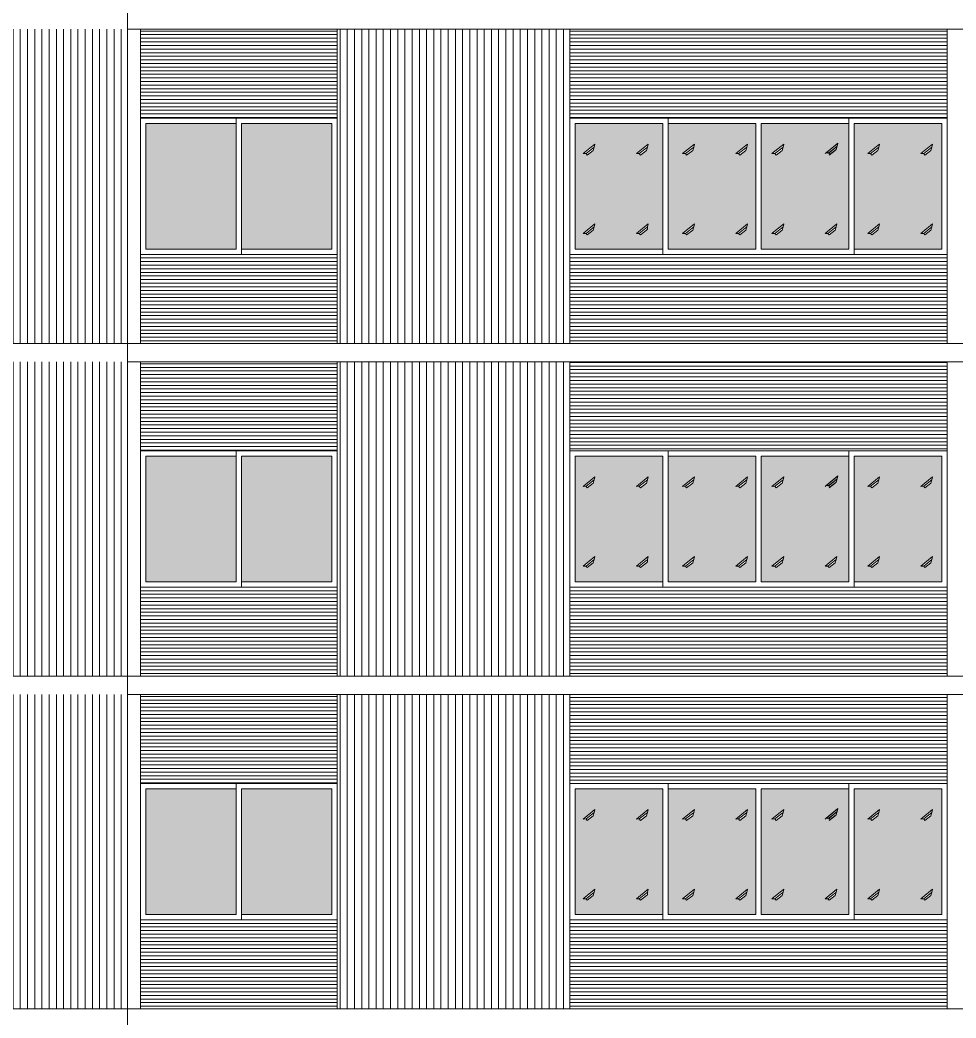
# Model space of a CAD drawing. Header units: inches. Extents: x -250485 to 735580, y -140410 to 288049.
# Drawn here: x 56801.1 to 57158.3, y 21442.1 to 21823.1 of the extents above; entities that cross this region are included whole.
import ezdxf

# ---------------------------------------------------------------- set-up
doc = ezdxf.new("R2010")
doc.units = ezdxf.units.IN
doc.header["$MEASUREMENT"] = 0
for name, color, linetype, lineweight in [('DIM_WORKING', 7, 'Continuous', 0), ('FIX', 251, 'Continuous', 0), ('Layer1', 134, 'Continuous', 0), ('MAN', 215, 'Continuous', 0), ('Win', 5, 'Continuous', 0), ('window', 140, 'Continuous', 0)]:
    doc.layers.add(name, color=color, linetype=linetype, lineweight=lineweight)
pattern_1 = [(0, (46652.0241, 24522.1427), (4e-16, 1.375), [])]
pattern_2 = [(0, (48924.7229, 18131.5232), (4e-16, 1.375), [])]
pattern_3 = [(270, (46652.024, 24522.1427), (2.75, -7e-16), [])]
pattern_4 = [(0, (48924.7229, 18258.5232), (4e-16, 1.375), [])]
pattern_5 = [(0, (48924.7229, 18385.5232), (4e-16, 1.375), [])]

msp = doc.modelspace()

# ---------------------------------------------------------------- hatches: boundary and pattern name
at = {"layer": 'DIM_WORKING', "ltscale": 30}
h = msp.add_hatch(color=256, dxfattribs=at)
h.set_gradient(color1=(191, 203, 212), one_color=1, tint=1, name='CURVED')
h.paths.add_polyline_path([(56883.67, 21783.64), (56849.17, 21783.64), (56849.17, 21735.64), (56883.67, 21735.64)])
h.paths.add_polyline_path([(56920.17, 21783.64), (56885.67, 21783.64), (56885.67, 21735.64), (56920.17, 21735.64)])
h = msp.add_hatch(color=256, dxfattribs=at)
h.set_gradient(color1=(191, 203, 212), one_color=1, tint=1, name='CURVED')
h.paths.add_polyline_path([(57046.42, 21783.64), (57012.92, 21783.64), (57012.92, 21735.64), (57046.42, 21735.64)])
h.paths.add_polyline_path([(57036.32, 21772.1), (57040.8, 21775.76), (57040.56, 21774.59), (57040.16, 21773.36), (57037.87, 21771.55), (57037.42, 21772.12)], flags=16)
h.paths.add_polyline_path([(57019.89, 21773.36), (57017.6, 21771.55), (57017.16, 21772.12), (57016.05, 21772.1), (57020.53, 21775.76), (57020.29, 21774.59)], flags=16)
h.paths.add_polyline_path([(57040.8, 21745.31), (57040.56, 21744.14), (57040.56, 21743.23), (57040.16, 21742.92), (57037.87, 21741.11), (57037.43, 21741.68), (57036.35, 21741.68)], flags=16)
h.paths.add_polyline_path([(57020.53, 21745.31), (57020.29, 21744.14), (57019.89, 21742.92), (57017.6, 21741.11), (57017.16, 21741.68), (57016.05, 21741.65)], flags=16)
h.paths.add_polyline_path([(57048.42, 21735.64), (57081.92, 21735.64), (57081.92, 21783.64), (57048.42, 21783.64)])
h.paths.add_polyline_path([(57055.51, 21771.55), (57055.07, 21772.12), (57053.96, 21772.1), (57058.45, 21775.76), (57058.2, 21774.59), (57057.81, 21773.36)], flags=16)
h.paths.add_polyline_path([(57058.45, 21745.31), (57058.2, 21744.14), (57057.81, 21742.92), (57055.51, 21741.11), (57055.07, 21741.68), (57053.96, 21741.65)], flags=16)
h.paths.add_polyline_path([(57074.23, 21772.1), (57078.71, 21775.76), (57078.47, 21774.59), (57078.07, 21773.36), (57075.78, 21771.55), (57075.34, 21772.12)], flags=16)
h.paths.add_polyline_path([(57074.23, 21741.65), (57078.71, 21745.31), (57078.47, 21744.14), (57078.07, 21742.92), (57075.78, 21741.11), (57075.34, 21741.68)], flags=16)
h.paths.add_polyline_path([(57083.92, 21735.64), (57117.42, 21735.64), (57117.42, 21783.64), (57083.92, 21783.64)])
h.paths.add_polyline_path([(57092.54, 21745.31), (57092.3, 21744.14), (57091.9, 21742.92), (57089.61, 21741.11), (57089.16, 21741.68), (57088.05, 21741.65)], flags=16)
h.paths.add_polyline_path([(57089.61, 21771.55), (57089.16, 21772.12), (57088.05, 21772.1), (57092.54, 21775.76), (57092.3, 21774.59), (57091.9, 21773.36)], flags=16)
h.paths.add_polyline_path([(57112.58, 21773.69), (57110.28, 21771.89), (57109.87, 21771.55), (57112.17, 21773.36)], flags=16)
h.paths.add_polyline_path([(57108.32, 21741.65), (57112.81, 21745.31), (57112.56, 21744.14), (57112.17, 21742.92), (57109.87, 21741.11), (57109.43, 21741.68)], flags=16)
h.paths.add_polyline_path([(57152.92, 21783.64), (57119.42, 21783.64), (57119.42, 21735.64), (57152.92, 21735.64)])
h.paths.add_polyline_path([(57129.08, 21745.31), (57128.84, 21744.14), (57128.44, 21742.92), (57126.15, 21741.11), (57125.71, 21741.68), (57124.6, 21741.65)], flags=16)
h.paths.add_polyline_path([(57149.35, 21745.31), (57149.11, 21744.14), (57148.71, 21742.92), (57146.42, 21741.11), (57145.97, 21741.68), (57144.87, 21741.65)], flags=16)
h.paths.add_polyline_path([(57144.87, 21772.1), (57149.35, 21775.76), (57149.11, 21774.59), (57148.71, 21773.36), (57146.42, 21771.55), (57145.97, 21772.12)], flags=16)
h.paths.add_polyline_path([(57126.15, 21771.55), (57125.71, 21772.12), (57124.6, 21772.1), (57129.08, 21775.76), (57128.84, 21774.59), (57128.44, 21773.36)], flags=16)
h = msp.add_hatch(color=256, dxfattribs=at)
h.set_gradient(color1=(191, 203, 212), one_color=1, tint=1, name='CURVED')
h.paths.add_polyline_path([(56883.67, 21656.64), (56849.17, 21656.64), (56849.17, 21608.64), (56883.67, 21608.64)])
h.paths.add_polyline_path([(56920.17, 21656.64), (56885.67, 21656.64), (56885.67, 21608.64), (56920.17, 21608.64)])
h = msp.add_hatch(color=256, dxfattribs=at)
h.set_gradient(color1=(191, 203, 212), one_color=1, tint=1, name='CURVED')
h.paths.add_polyline_path([(57046.42, 21656.64), (57012.92, 21656.64), (57012.92, 21608.64), (57046.42, 21608.64)])
h.paths.add_polyline_path([(57036.32, 21645.1), (57040.8, 21648.76), (57040.56, 21647.59), (57040.16, 21646.36), (57037.87, 21644.55), (57037.42, 21645.12)], flags=16)
h.paths.add_polyline_path([(57019.89, 21646.36), (57017.6, 21644.55), (57017.16, 21645.12), (57016.05, 21645.1), (57020.53, 21648.76), (57020.29, 21647.59)], flags=16)
h.paths.add_polyline_path([(57040.8, 21618.31), (57040.56, 21617.14), (57040.56, 21616.23), (57040.16, 21615.92), (57037.87, 21614.11), (57037.43, 21614.68), (57036.35, 21614.68)], flags=16)
h.paths.add_polyline_path([(57020.53, 21618.31), (57020.29, 21617.14), (57019.89, 21615.92), (57017.6, 21614.11), (57017.16, 21614.68), (57016.05, 21614.65)], flags=16)
h.paths.add_polyline_path([(57048.42, 21608.64), (57081.92, 21608.64), (57081.92, 21656.64), (57048.42, 21656.64)])
h.paths.add_polyline_path([(57055.51, 21644.55), (57055.07, 21645.12), (57053.96, 21645.1), (57058.45, 21648.76), (57058.2, 21647.59), (57057.81, 21646.36)], flags=16)
h.paths.add_polyline_path([(57058.45, 21618.31), (57058.2, 21617.14), (57057.81, 21615.92), (57055.51, 21614.11), (57055.07, 21614.68), (57053.96, 21614.65)], flags=16)
h.paths.add_polyline_path([(57074.23, 21645.1), (57078.71, 21648.76), (57078.47, 21647.59), (57078.07, 21646.36), (57075.78, 21644.55), (57075.34, 21645.12)], flags=16)
h.paths.add_polyline_path([(57074.23, 21614.65), (57078.71, 21618.31), (57078.47, 21617.14), (57078.07, 21615.92), (57075.78, 21614.11), (57075.34, 21614.68)], flags=16)
h.paths.add_polyline_path([(57083.92, 21608.64), (57117.42, 21608.64), (57117.42, 21656.64), (57083.92, 21656.64)])
h.paths.add_polyline_path([(57092.54, 21618.31), (57092.3, 21617.14), (57091.9, 21615.92), (57089.61, 21614.11), (57089.16, 21614.68), (57088.05, 21614.65)], flags=16)
h.paths.add_polyline_path([(57089.61, 21644.55), (57089.16, 21645.12), (57088.05, 21645.1), (57092.54, 21648.76), (57092.3, 21647.59), (57091.9, 21646.36)], flags=16)
h.paths.add_polyline_path([(57112.58, 21646.69), (57110.28, 21644.89), (57109.87, 21644.55), (57112.17, 21646.36)], flags=16)
h.paths.add_polyline_path([(57108.32, 21614.65), (57112.81, 21618.31), (57112.56, 21617.14), (57112.17, 21615.92), (57109.87, 21614.11), (57109.43, 21614.68)], flags=16)
h.paths.add_polyline_path([(57152.92, 21656.64), (57119.42, 21656.64), (57119.42, 21608.64), (57152.92, 21608.64)])
h.paths.add_polyline_path([(57129.08, 21618.31), (57128.84, 21617.14), (57128.44, 21615.92), (57126.15, 21614.11), (57125.71, 21614.68), (57124.6, 21614.65)], flags=16)
h.paths.add_polyline_path([(57149.35, 21618.31), (57149.11, 21617.14), (57148.71, 21615.92), (57146.42, 21614.11), (57145.97, 21614.68), (57144.87, 21614.65)], flags=16)
h.paths.add_polyline_path([(57144.87, 21645.1), (57149.35, 21648.76), (57149.11, 21647.59), (57148.71, 21646.36), (57146.42, 21644.55), (57145.97, 21645.12)], flags=16)
h.paths.add_polyline_path([(57126.15, 21644.55), (57125.71, 21645.12), (57124.6, 21645.1), (57129.08, 21648.76), (57128.84, 21647.59), (57128.44, 21646.36)], flags=16)
h = msp.add_hatch(color=256, dxfattribs=at)
h.set_gradient(color1=(191, 203, 212), one_color=1, tint=1, name='CURVED')
h.paths.add_polyline_path([(56883.67, 21529.64), (56849.17, 21529.64), (56849.17, 21481.64), (56883.67, 21481.64)])
h.paths.add_polyline_path([(56920.17, 21529.64), (56885.67, 21529.64), (56885.67, 21481.64), (56920.17, 21481.64)])
h = msp.add_hatch(color=256, dxfattribs=at)
h.set_gradient(color1=(191, 203, 212), one_color=1, tint=1, name='CURVED')
h.paths.add_polyline_path([(57046.42, 21529.64), (57012.92, 21529.64), (57012.92, 21481.64), (57046.42, 21481.64)])
h.paths.add_polyline_path([(57036.32, 21518.1), (57040.8, 21521.76), (57040.56, 21520.59), (57040.16, 21519.36), (57037.87, 21517.55), (57037.42, 21518.12)], flags=16)
h.paths.add_polyline_path([(57019.89, 21519.36), (57017.6, 21517.55), (57017.16, 21518.12), (57016.05, 21518.1), (57020.53, 21521.76), (57020.29, 21520.59)], flags=16)
h.paths.add_polyline_path([(57040.8, 21491.31), (57040.56, 21490.14), (57040.56, 21489.23), (57040.16, 21488.92), (57037.87, 21487.11), (57037.43, 21487.68), (57036.35, 21487.68)], flags=16)
h.paths.add_polyline_path([(57020.53, 21491.31), (57020.29, 21490.14), (57019.89, 21488.92), (57017.6, 21487.11), (57017.16, 21487.68), (57016.05, 21487.65)], flags=16)
h.paths.add_polyline_path([(57048.42, 21481.64), (57081.92, 21481.64), (57081.92, 21529.64), (57048.42, 21529.64)])
h.paths.add_polyline_path([(57055.51, 21517.55), (57055.07, 21518.12), (57053.96, 21518.1), (57058.45, 21521.76), (57058.2, 21520.59), (57057.81, 21519.36)], flags=16)
h.paths.add_polyline_path([(57058.45, 21491.31), (57058.2, 21490.14), (57057.81, 21488.92), (57055.51, 21487.11), (57055.07, 21487.68), (57053.96, 21487.65)], flags=16)
h.paths.add_polyline_path([(57074.23, 21518.1), (57078.71, 21521.76), (57078.47, 21520.59), (57078.07, 21519.36), (57075.78, 21517.55), (57075.34, 21518.12)], flags=16)
h.paths.add_polyline_path([(57074.23, 21487.65), (57078.71, 21491.31), (57078.47, 21490.14), (57078.07, 21488.92), (57075.78, 21487.11), (57075.34, 21487.68)], flags=16)
h.paths.add_polyline_path([(57083.92, 21481.64), (57117.42, 21481.64), (57117.42, 21529.64), (57083.92, 21529.64)])
h.paths.add_polyline_path([(57092.54, 21491.31), (57092.3, 21490.14), (57091.9, 21488.92), (57089.61, 21487.11), (57089.16, 21487.68), (57088.05, 21487.65)], flags=16)
h.paths.add_polyline_path([(57089.61, 21517.55), (57089.16, 21518.12), (57088.05, 21518.1), (57092.54, 21521.76), (57092.3, 21520.59), (57091.9, 21519.36)], flags=16)
h.paths.add_polyline_path([(57112.58, 21519.69), (57110.28, 21517.89), (57109.87, 21517.55), (57112.17, 21519.36)], flags=16)
h.paths.add_polyline_path([(57108.32, 21487.65), (57112.81, 21491.31), (57112.56, 21490.14), (57112.17, 21488.92), (57109.87, 21487.11), (57109.43, 21487.68)], flags=16)
h.paths.add_polyline_path([(57152.92, 21529.64), (57119.42, 21529.64), (57119.42, 21481.64), (57152.92, 21481.64)])
h.paths.add_polyline_path([(57129.08, 21491.31), (57128.84, 21490.14), (57128.44, 21488.92), (57126.15, 21487.11), (57125.71, 21487.68), (57124.6, 21487.65)], flags=16)
h.paths.add_polyline_path([(57149.35, 21491.31), (57149.11, 21490.14), (57148.71, 21488.92), (57146.42, 21487.11), (57145.97, 21487.68), (57144.87, 21487.65)], flags=16)
h.paths.add_polyline_path([(57144.87, 21518.1), (57149.35, 21521.76), (57149.11, 21520.59), (57148.71, 21519.36), (57146.42, 21517.55), (57145.97, 21518.12)], flags=16)
h.paths.add_polyline_path([(57126.15, 21517.55), (57125.71, 21518.12), (57124.6, 21518.1), (57129.08, 21521.76), (57128.84, 21520.59), (57128.44, 21519.36)], flags=16)
at = {"layer": 'FIX', "ltscale": 30}
h = msp.add_hatch(dxfattribs=at)
h.set_pattern_fill('ANSI31', color=256, scale=11, angle=315, style=0)
h.set_pattern_definition(pattern_5)
h.paths.add_polyline_path([(56922.17, 21819.64), (56847.17, 21819.64), (56847.17, 21785.64), (56922.17, 21785.64)])
h = msp.add_hatch(dxfattribs=at)
h.set_pattern_fill('ANSI31', color=256, scale=11, angle=315, style=0)
h.set_pattern_definition(pattern_1)
h.paths.add_polyline_path([(57154.92, 21819.64), (57010.92, 21819.64), (57010.92, 21785.64), (57154.92, 21785.64)])
h = msp.add_hatch(dxfattribs=at)
h.set_pattern_fill('ANSI31', color=256, scale=11, angle=315, style=0)
h.set_pattern_definition(pattern_5)
h.paths.add_polyline_path([(56922.17, 21733.64), (56847.17, 21733.64), (56847.17, 21699.64), (56922.17, 21699.64)])
h = msp.add_hatch(dxfattribs=at)
h.set_pattern_fill('ANSI31', color=256, scale=11, angle=315, style=0)
h.set_pattern_definition(pattern_5)
h.paths.add_polyline_path([(57154.92, 21733.64), (57010.92, 21733.64), (57010.92, 21699.64), (57154.92, 21699.64)])
h = msp.add_hatch(dxfattribs=at)
h.set_pattern_fill('ANSI31', color=256, scale=11, angle=315, style=0)
h.set_pattern_definition(pattern_4)
h.paths.add_polyline_path([(56922.17, 21692.64), (56847.17, 21692.64), (56847.17, 21658.64), (56922.17, 21658.64)])
h = msp.add_hatch(dxfattribs=at)
h.set_pattern_fill('ANSI31', color=256, scale=11, angle=315, style=0)
h.set_pattern_definition(pattern_1)
h.paths.add_polyline_path([(57154.92, 21692.64), (57010.92, 21692.64), (57010.92, 21658.64), (57154.92, 21658.64)])
h = msp.add_hatch(dxfattribs=at)
h.set_pattern_fill('ANSI31', color=256, scale=11, angle=315, style=0)
h.set_pattern_definition(pattern_4)
h.paths.add_polyline_path([(56922.17, 21606.64), (56847.17, 21606.64), (56847.17, 21572.64), (56922.17, 21572.64)])
h = msp.add_hatch(dxfattribs=at)
h.set_pattern_fill('ANSI31', color=256, scale=11, angle=315, style=0)
h.set_pattern_definition(pattern_4)
h.paths.add_polyline_path([(57154.92, 21606.64), (57010.92, 21606.64), (57010.92, 21572.64), (57154.92, 21572.64)])
h = msp.add_hatch(dxfattribs=at)
h.set_pattern_fill('ANSI31', color=256, scale=11, angle=315, style=0)
h.set_pattern_definition(pattern_2)
h.paths.add_polyline_path([(56922.17, 21565.64), (56847.17, 21565.64), (56847.17, 21531.64), (56922.17, 21531.64)])
h = msp.add_hatch(dxfattribs=at)
h.set_pattern_fill('ANSI31', color=256, scale=11, angle=315, style=0)
h.set_pattern_definition(pattern_1)
h.paths.add_polyline_path([(57154.92, 21565.64), (57010.92, 21565.64), (57010.92, 21531.64), (57154.92, 21531.64)])
h = msp.add_hatch(dxfattribs=at)
h.set_pattern_fill('ANSI31', color=256, scale=11, angle=315, style=0)
h.set_pattern_definition(pattern_2)
h.paths.add_polyline_path([(56922.17, 21479.64), (56847.17, 21479.64), (56847.17, 21445.64), (56922.17, 21445.64)])
h = msp.add_hatch(dxfattribs=at)
h.set_pattern_fill('ANSI31', color=256, scale=11, angle=315, style=0)
h.set_pattern_definition(pattern_2)
h.paths.add_polyline_path([(57154.92, 21479.64), (57010.92, 21479.64), (57010.92, 21445.64), (57154.92, 21445.64)])
at = {"layer": 'MAN', "ltscale": 30}
h = msp.add_hatch(dxfattribs=at)
h.set_pattern_fill('ANSI31', color=256, scale=22, angle=225, style=0)
h.set_pattern_definition([(270, (46483.274, 24903.1427), (2.75, -7e-16), [])])
h.paths.add_polyline_path([(56842.17, 21819.64), (56753.42, 21819.64), (56753.42, 21699.64), (56842.17, 21699.64)])
h = msp.add_hatch(dxfattribs=at)
h.set_pattern_fill('ANSI31', color=256, scale=22, angle=225, style=0)
h.set_pattern_definition(pattern_3)
h.paths.add_polyline_path([(57010.92, 21819.64), (56922.17, 21819.64), (56922.17, 21699.64), (57010.92, 21699.64)])
h = msp.add_hatch(dxfattribs=at)
h.set_pattern_fill('ANSI31', color=256, scale=22, angle=225, style=0)
h.set_pattern_definition([(270, (46483.274, 24776.1427), (2.75, -7e-16), [])])
h.paths.add_polyline_path([(56842.17, 21692.64), (56753.42, 21692.64), (56753.42, 21572.64), (56842.17, 21572.64)])
h = msp.add_hatch(dxfattribs=at)
h.set_pattern_fill('ANSI31', color=256, scale=22, angle=225, style=0)
h.set_pattern_definition(pattern_3)
h.paths.add_polyline_path([(57010.92, 21692.64), (56922.17, 21692.64), (56922.17, 21572.64), (57010.92, 21572.64)])
h = msp.add_hatch(dxfattribs=at)
h.set_pattern_fill('ANSI31', color=256, scale=22, angle=225, style=0)
h.set_pattern_definition([(270, (46483.274, 24649.1427), (2.75, -7e-16), [])])
h.paths.add_polyline_path([(56842.17, 21565.64), (56753.42, 21565.64), (56753.42, 21445.64), (56842.17, 21445.64)])
h = msp.add_hatch(dxfattribs=at)
h.set_pattern_fill('ANSI31', color=256, scale=22, angle=225, style=0)
h.set_pattern_definition(pattern_3)
h.paths.add_polyline_path([(57010.92, 21565.64), (56922.17, 21565.64), (56922.17, 21445.64), (57010.92, 21445.64)])

# ---------------------------------------------------------------- linework, layer by layer
at = {"layer": 'DIM_WORKING', "ltscale": 30}
for points in [[(57154.92, 21785.64), (57010.92, 21785.64), (57010.92, 21733.64), (57154.92, 21733.64)], [(57154.92, 21658.64), (57010.92, 21658.64), (57010.92, 21606.64), (57154.92, 21606.64)], [(57154.92, 21531.64), (57010.92, 21531.64), (57010.92, 21479.64), (57154.92, 21479.64)]]:
    msp.add_lwpolyline(points, close=True, dxfattribs=at)
at = {"layer": 'FIX', "ltscale": 30}
for p, q in [((56842.17, 21699.64), (56842.17, 21826.64)), ((56842.17, 21699.64), (56842.17, 21826.64)), ((56847.17, 21699.64), (56847.17, 21819.64)), ((56922.17, 21699.64), (56922.17, 21819.64)), ((57010.92, 21699.64), (57010.92, 21819.64)), ((57154.92, 21699.64), (57154.92, 21819.64)), ((56842.17, 21572.64), (56842.17, 21699.64)), ((56842.17, 21572.64), (56842.17, 21699.64)), ((56847.17, 21572.64), (56847.17, 21692.64)), ((56922.17, 21572.64), (56922.17, 21692.64)), ((57010.92, 21572.64), (57010.92, 21692.64)), ((57154.92, 21572.64), (57154.92, 21692.64)), ((56842.17, 21445.64), (56842.17, 21572.64)), ((56842.17, 21445.64), (56842.17, 21572.64)), ((56847.17, 21445.64), (56847.17, 21565.64)), ((56922.17, 21445.64), (56922.17, 21565.64)), ((57010.92, 21445.64), (57010.92, 21565.64)), ((57154.92, 21445.64), (57154.92, 21565.64)), ((56842.17, 21318.64), (56842.17, 21445.64))]:
    msp.add_line(p, q, dxfattribs=at)
for points in [[(56847.17, 21785.64), (56922.17, 21785.64)], [(57010.92, 21785.64), (57154.92, 21785.64)], [(56847.17, 21733.64), (56922.17, 21733.64)], [(57010.92, 21733.64), (57154.92, 21733.64)], [(56612.69, 21699.64), (58136.92, 21699.64)], [(56842.17, 21699.64), (58136.92, 21699.64)], [(56847.17, 21658.64), (56922.17, 21658.64)], [(57010.92, 21658.64), (57154.92, 21658.64)], [(56847.17, 21606.64), (56922.17, 21606.64)], [(57010.92, 21606.64), (57154.92, 21606.64)], [(56612.69, 21572.64), (58136.92, 21572.64)], [(56842.17, 21572.64), (58136.92, 21572.64)], [(56847.17, 21531.64), (56922.17, 21531.64)], [(57010.92, 21531.64), (57154.92, 21531.64)], [(56847.17, 21479.64), (56922.17, 21479.64)], [(57010.92, 21479.64), (57154.92, 21479.64)], [(56612.69, 21445.64), (58136.92, 21445.64)]]:
    msp.add_lwpolyline(points, dxfattribs=at)
at = {"layer": 'Layer1', "ltscale": 30}
for p, q in [((57016.05, 21772.1), (57020.53, 21775.76)), ((57017.17, 21772.12), (57020.29, 21774.59)), ((57020.29, 21774.59), (57019.89, 21773.36)), ((57020.53, 21775.76), (57020.29, 21774.59)), ((57036.32, 21772.1), (57040.8, 21775.76)), ((57036.32, 21772.1), (57040.8, 21775.76)), ((57037.43, 21772.12), (57040.56, 21774.59)), ((57037.43, 21772.12), (57040.56, 21774.59)), ((57040.56, 21774.59), (57040.16, 21773.36)), ((57040.8, 21775.76), (57040.56, 21774.59)), ((57053.96, 21772.1), (57058.45, 21775.76)), ((57053.96, 21772.1), (57058.45, 21775.76)), ((57055.08, 21772.12), (57058.2, 21774.59)), ((57055.08, 21772.12), (57058.2, 21774.59)), ((57058.2, 21774.59), (57057.81, 21773.36)), ((57058.45, 21775.76), (57058.2, 21774.59)), ((57074.23, 21772.1), (57078.71, 21775.76)), ((57074.23, 21772.1), (57078.71, 21775.76)), ((57075.34, 21772.12), (57078.47, 21774.59)), ((57075.34, 21772.12), (57078.47, 21774.59)), ((57078.47, 21774.59), (57078.07, 21773.36)), ((57078.71, 21775.76), (57078.47, 21774.59)), ((57088.05, 21772.1), (57092.54, 21775.76)), ((57088.05, 21772.1), (57092.54, 21775.76)), ((57089.17, 21772.12), (57092.3, 21774.59)), ((57089.17, 21772.12), (57092.3, 21774.59)), ((57092.3, 21774.59), (57091.9, 21773.36)), ((57092.54, 21775.76), (57092.3, 21774.59)), ((57108.32, 21772.1), (57112.81, 21775.76)), ((57108.73, 21772.43), (57113.22, 21776.09)), ((57109.44, 21772.12), (57112.56, 21774.59)), ((57109.85, 21772.46), (57112.97, 21774.92)), ((57112.97, 21774.92), (57112.58, 21773.69)), ((57113.22, 21776.09), (57112.97, 21774.92)), ((57124.6, 21772.1), (57129.08, 21775.76)), ((57124.6, 21772.1), (57129.08, 21775.76)), ((57125.71, 21772.12), (57128.84, 21774.59)), ((57125.71, 21772.12), (57128.84, 21774.59)), ((57128.84, 21774.59), (57128.44, 21773.36)), ((57129.08, 21775.76), (57128.84, 21774.59)), ((57144.87, 21772.1), (57149.35, 21775.76)), ((57144.87, 21772.1), (57149.35, 21775.76)), ((57145.98, 21772.12), (57149.11, 21774.59)), ((57145.98, 21772.12), (57149.11, 21774.59)), ((57149.11, 21774.59), (57148.71, 21773.36)), ((57149.35, 21775.76), (57149.11, 21774.59)), ((57017.16, 21772.12), (57016.05, 21772.1)), ((57017.6, 21771.55), (57017.16, 21772.12)), ((57017.6, 21771.55), (57019.89, 21773.36)), ((57037.42, 21772.12), (57036.32, 21772.1)), ((57037.87, 21771.55), (57037.42, 21772.12)), ((57037.87, 21771.55), (57040.16, 21773.36)), ((57037.87, 21771.55), (57040.16, 21773.36)), ((57055.07, 21772.12), (57053.96, 21772.1)), ((57055.51, 21771.55), (57055.07, 21772.12)), ((57055.51, 21771.55), (57057.81, 21773.36)), ((57055.51, 21771.55), (57057.81, 21773.36)), ((57075.34, 21772.12), (57074.23, 21772.1)), ((57075.78, 21771.55), (57075.34, 21772.12)), ((57075.78, 21771.55), (57078.07, 21773.36)), ((57075.78, 21771.55), (57078.07, 21773.36)), ((57089.16, 21772.12), (57088.05, 21772.1)), ((57089.61, 21771.55), (57089.16, 21772.12)), ((57089.61, 21771.55), (57091.9, 21773.36)), ((57089.61, 21771.55), (57091.9, 21773.36)), ((57109.84, 21772.45), (57108.73, 21772.43)), ((57110.28, 21771.89), (57109.84, 21772.45)), ((57109.87, 21771.55), (57112.17, 21773.36)), ((57110.28, 21771.89), (57112.58, 21773.69)), ((57125.71, 21772.12), (57124.6, 21772.1)), ((57126.15, 21771.55), (57125.71, 21772.12)), ((57126.15, 21771.55), (57128.44, 21773.36)), ((57126.15, 21771.55), (57128.44, 21773.36)), ((57145.97, 21772.12), (57144.87, 21772.1)), ((57146.42, 21771.55), (57145.97, 21772.12)), ((57146.42, 21771.55), (57148.71, 21773.36)), ((57146.42, 21771.55), (57148.71, 21773.36)), ((57016.05, 21741.65), (57020.53, 21745.31)), ((57016.05, 21741.65), (57020.53, 21745.31)), ((57017.17, 21741.68), (57020.29, 21744.14)), ((57017.17, 21741.68), (57020.29, 21744.14)), ((57020.29, 21744.14), (57019.89, 21742.92)), ((57020.53, 21745.31), (57020.29, 21744.14)), ((57036.32, 21741.65), (57040.8, 21745.31)), ((57037.43, 21741.68), (57040.56, 21744.14)), ((57040.8, 21745.31), (57040.56, 21744.14)), ((57040.56, 21744.14), (57040.56, 21743.23)), ((57053.96, 21741.65), (57058.45, 21745.31)), ((57053.96, 21741.65), (57058.45, 21745.31)), ((57055.08, 21741.68), (57058.2, 21744.14)), ((57055.08, 21741.68), (57058.2, 21744.14)), ((57058.2, 21744.14), (57057.81, 21742.92)), ((57058.45, 21745.31), (57058.2, 21744.14)), ((57074.23, 21741.65), (57078.71, 21745.31)), ((57074.23, 21741.65), (57078.71, 21745.31)), ((57075.34, 21741.68), (57078.47, 21744.14)), ((57075.34, 21741.68), (57078.47, 21744.14)), ((57078.47, 21744.14), (57078.07, 21742.92)), ((57078.71, 21745.31), (57078.47, 21744.14)), ((57088.05, 21741.65), (57092.54, 21745.31)), ((57088.05, 21741.65), (57092.54, 21745.31)), ((57089.17, 21741.68), (57092.3, 21744.14)), ((57089.17, 21741.68), (57092.3, 21744.14)), ((57092.3, 21744.14), (57091.9, 21742.92)), ((57092.54, 21745.31), (57092.3, 21744.14)), ((57108.32, 21741.65), (57112.81, 21745.31)), ((57108.32, 21741.65), (57112.81, 21745.31)), ((57109.44, 21741.68), (57112.56, 21744.14)), ((57109.44, 21741.68), (57112.56, 21744.14)), ((57112.56, 21744.14), (57112.17, 21742.92)), ((57112.81, 21745.31), (57112.56, 21744.14)), ((57124.6, 21741.65), (57129.08, 21745.31)), ((57124.6, 21741.65), (57129.08, 21745.31)), ((57125.71, 21741.68), (57128.84, 21744.14)), ((57125.71, 21741.68), (57128.84, 21744.14)), ((57128.84, 21744.14), (57128.44, 21742.92)), ((57129.08, 21745.31), (57128.84, 21744.14)), ((57144.87, 21741.65), (57149.35, 21745.31)), ((57144.87, 21741.65), (57149.35, 21745.31)), ((57145.98, 21741.68), (57149.11, 21744.14)), ((57145.98, 21741.68), (57149.11, 21744.14)), ((57149.11, 21744.14), (57148.71, 21742.92)), ((57149.35, 21745.31), (57149.11, 21744.14)), ((57017.16, 21741.68), (57016.05, 21741.65)), ((57017.6, 21741.11), (57017.16, 21741.68)), ((57017.6, 21741.11), (57019.89, 21742.92)), ((57017.6, 21741.11), (57019.89, 21742.92)), ((57037.43, 21741.68), (57036.32, 21741.68)), ((57037.87, 21741.11), (57037.43, 21741.68)), ((57037.87, 21741.11), (57040.16, 21742.92)), ((57040.16, 21742.92), (57037.87, 21741.11)), ((57040.56, 21743.23), (57040.16, 21742.92)), ((57055.07, 21741.68), (57053.96, 21741.65)), ((57055.51, 21741.11), (57055.07, 21741.68)), ((57055.51, 21741.11), (57057.81, 21742.92)), ((57055.51, 21741.11), (57057.81, 21742.92)), ((57075.34, 21741.68), (57074.23, 21741.65)), ((57075.78, 21741.11), (57075.34, 21741.68)), ((57075.78, 21741.11), (57078.07, 21742.92)), ((57075.78, 21741.11), (57078.07, 21742.92)), ((57089.16, 21741.68), (57088.05, 21741.65)), ((57089.61, 21741.11), (57089.16, 21741.68)), ((57089.61, 21741.11), (57091.9, 21742.92)), ((57089.61, 21741.11), (57091.9, 21742.92)), ((57109.43, 21741.68), (57108.32, 21741.65)), ((57109.87, 21741.11), (57109.43, 21741.68)), ((57109.87, 21741.11), (57112.17, 21742.92)), ((57109.87, 21741.11), (57112.17, 21742.92)), ((57125.71, 21741.68), (57124.6, 21741.65)), ((57126.15, 21741.11), (57125.71, 21741.68)), ((57126.15, 21741.11), (57128.44, 21742.92)), ((57126.15, 21741.11), (57128.44, 21742.92)), ((57145.97, 21741.68), (57144.87, 21741.65)), ((57146.42, 21741.11), (57145.97, 21741.68)), ((57146.42, 21741.11), (57148.71, 21742.92)), ((57146.42, 21741.11), (57148.71, 21742.92)), ((57016.05, 21645.1), (57020.53, 21648.76)), ((57020.53, 21648.76), (57020.29, 21647.59)), ((57036.32, 21645.1), (57040.8, 21648.76)), ((57036.32, 21645.1), (57040.8, 21648.76)), ((57040.8, 21648.76), (57040.56, 21647.59)), ((57053.96, 21645.1), (57058.45, 21648.76)), ((57053.96, 21645.1), (57058.45, 21648.76)), ((57058.45, 21648.76), (57058.2, 21647.59)), ((57074.23, 21645.1), (57078.71, 21648.76)), ((57074.23, 21645.1), (57078.71, 21648.76)), ((57078.71, 21648.76), (57078.47, 21647.59)), ((57088.05, 21645.1), (57092.54, 21648.76)), ((57088.05, 21645.1), (57092.54, 21648.76)), ((57092.54, 21648.76), (57092.3, 21647.59)), ((57108.32, 21645.1), (57112.81, 21648.76)), ((57108.73, 21645.43), (57113.22, 21649.09)), ((57113.22, 21649.09), (57112.97, 21647.92)), ((57124.6, 21645.1), (57129.08, 21648.76)), ((57124.6, 21645.1), (57129.08, 21648.76)), ((57129.08, 21648.76), (57128.84, 21647.59)), ((57144.87, 21645.1), (57149.35, 21648.76)), ((57144.87, 21645.1), (57149.35, 21648.76)), ((57149.35, 21648.76), (57149.11, 21647.59)), ((57017.16, 21645.12), (57016.05, 21645.1)), ((57017.6, 21644.55), (57017.16, 21645.12)), ((57017.17, 21645.12), (57020.29, 21647.59)), ((57017.6, 21644.55), (57019.89, 21646.36)), ((57020.29, 21647.59), (57019.89, 21646.36)), ((57037.42, 21645.12), (57036.32, 21645.1)), ((57037.87, 21644.55), (57037.42, 21645.12)), ((57037.43, 21645.12), (57040.56, 21647.59)), ((57037.43, 21645.12), (57040.56, 21647.59)), ((57037.87, 21644.55), (57040.16, 21646.36)), ((57037.87, 21644.55), (57040.16, 21646.36)), ((57040.56, 21647.59), (57040.16, 21646.36)), ((57055.07, 21645.12), (57053.96, 21645.1)), ((57055.51, 21644.55), (57055.07, 21645.12)), ((57055.08, 21645.12), (57058.2, 21647.59)), ((57055.08, 21645.12), (57058.2, 21647.59)), ((57055.51, 21644.55), (57057.81, 21646.36)), ((57055.51, 21644.55), (57057.81, 21646.36)), ((57058.2, 21647.59), (57057.81, 21646.36)), ((57075.34, 21645.12), (57074.23, 21645.1)), ((57075.34, 21645.12), (57078.47, 21647.59)), ((57075.34, 21645.12), (57078.47, 21647.59)), ((57075.78, 21644.55), (57075.34, 21645.12)), ((57075.78, 21644.55), (57078.07, 21646.36)), ((57075.78, 21644.55), (57078.07, 21646.36)), ((57078.47, 21647.59), (57078.07, 21646.36)), ((57089.16, 21645.12), (57088.05, 21645.1)), ((57089.61, 21644.55), (57089.16, 21645.12)), ((57089.17, 21645.12), (57092.3, 21647.59)), ((57089.17, 21645.12), (57092.3, 21647.59)), ((57089.61, 21644.55), (57091.9, 21646.36)), ((57089.61, 21644.55), (57091.9, 21646.36)), ((57092.3, 21647.59), (57091.9, 21646.36)), ((57109.84, 21645.45), (57108.73, 21645.43)), ((57109.44, 21645.12), (57112.56, 21647.59)), ((57110.28, 21644.89), (57109.84, 21645.45)), ((57109.85, 21645.46), (57112.97, 21647.92)), ((57109.87, 21644.55), (57112.17, 21646.36)), ((57110.28, 21644.89), (57112.58, 21646.69)), ((57112.97, 21647.92), (57112.58, 21646.69)), ((57125.71, 21645.12), (57124.6, 21645.1)), ((57125.71, 21645.12), (57128.84, 21647.59)), ((57125.71, 21645.12), (57128.84, 21647.59)), ((57126.15, 21644.55), (57125.71, 21645.12)), ((57126.15, 21644.55), (57128.44, 21646.36)), ((57126.15, 21644.55), (57128.44, 21646.36)), ((57128.84, 21647.59), (57128.44, 21646.36)), ((57145.97, 21645.12), (57144.87, 21645.1)), ((57146.42, 21644.55), (57145.97, 21645.12)), ((57145.98, 21645.12), (57149.11, 21647.59)), ((57145.98, 21645.12), (57149.11, 21647.59)), ((57146.42, 21644.55), (57148.71, 21646.36)), ((57146.42, 21644.55), (57148.71, 21646.36)), ((57149.11, 21647.59), (57148.71, 21646.36)), ((57016.05, 21614.65), (57020.53, 21618.31)), ((57016.05, 21614.65), (57020.53, 21618.31)), ((57020.53, 21618.31), (57020.29, 21617.14)), ((57036.32, 21614.65), (57040.8, 21618.31)), ((57040.8, 21618.31), (57040.56, 21617.14)), ((57053.96, 21614.65), (57058.45, 21618.31)), ((57053.96, 21614.65), (57058.45, 21618.31)), ((57058.45, 21618.31), (57058.2, 21617.14)), ((57074.23, 21614.65), (57078.71, 21618.31)), ((57074.23, 21614.65), (57078.71, 21618.31)), ((57078.71, 21618.31), (57078.47, 21617.14)), ((57088.05, 21614.65), (57092.54, 21618.31)), ((57088.05, 21614.65), (57092.54, 21618.31)), ((57092.54, 21618.31), (57092.3, 21617.14)), ((57108.32, 21614.65), (57112.81, 21618.31)), ((57108.32, 21614.65), (57112.81, 21618.31)), ((57112.81, 21618.31), (57112.56, 21617.14)), ((57124.6, 21614.65), (57129.08, 21618.31)), ((57124.6, 21614.65), (57129.08, 21618.31)), ((57129.08, 21618.31), (57128.84, 21617.14)), ((57144.87, 21614.65), (57149.35, 21618.31)), ((57144.87, 21614.65), (57149.35, 21618.31)), ((57149.35, 21618.31), (57149.11, 21617.14)), ((57017.16, 21614.68), (57016.05, 21614.65)), ((57017.6, 21614.11), (57017.16, 21614.68)), ((57017.17, 21614.68), (57020.29, 21617.14)), ((57017.17, 21614.68), (57020.29, 21617.14)), ((57017.6, 21614.11), (57019.89, 21615.92)), ((57017.6, 21614.11), (57019.89, 21615.92)), ((57020.29, 21617.14), (57019.89, 21615.92)), ((57037.43, 21614.68), (57036.32, 21614.68)), ((57037.43, 21614.68), (57040.56, 21617.14)), ((57037.87, 21614.11), (57037.43, 21614.68)), ((57037.87, 21614.11), (57040.16, 21615.92)), ((57040.16, 21615.92), (57037.87, 21614.11)), ((57040.56, 21616.23), (57040.16, 21615.92)), ((57040.56, 21617.14), (57040.56, 21616.23)), ((57055.07, 21614.68), (57053.96, 21614.65)), ((57055.51, 21614.11), (57055.07, 21614.68)), ((57055.08, 21614.68), (57058.2, 21617.14)), ((57055.08, 21614.68), (57058.2, 21617.14)), ((57055.51, 21614.11), (57057.81, 21615.92)), ((57055.51, 21614.11), (57057.81, 21615.92)), ((57058.2, 21617.14), (57057.81, 21615.92)), ((57075.34, 21614.68), (57074.23, 21614.65)), ((57075.34, 21614.68), (57078.47, 21617.14)), ((57075.34, 21614.68), (57078.47, 21617.14)), ((57075.78, 21614.11), (57075.34, 21614.68)), ((57075.78, 21614.11), (57078.07, 21615.92)), ((57075.78, 21614.11), (57078.07, 21615.92)), ((57078.47, 21617.14), (57078.07, 21615.92)), ((57089.16, 21614.68), (57088.05, 21614.65)), ((57089.61, 21614.11), (57089.16, 21614.68)), ((57089.17, 21614.68), (57092.3, 21617.14)), ((57089.17, 21614.68), (57092.3, 21617.14)), ((57089.61, 21614.11), (57091.9, 21615.92)), ((57089.61, 21614.11), (57091.9, 21615.92)), ((57092.3, 21617.14), (57091.9, 21615.92)), ((57109.43, 21614.68), (57108.32, 21614.65)), ((57109.87, 21614.11), (57109.43, 21614.68)), ((57109.44, 21614.68), (57112.56, 21617.14)), ((57109.44, 21614.68), (57112.56, 21617.14)), ((57109.87, 21614.11), (57112.17, 21615.92)), ((57109.87, 21614.11), (57112.17, 21615.92)), ((57112.56, 21617.14), (57112.17, 21615.92)), ((57125.71, 21614.68), (57124.6, 21614.65)), ((57125.71, 21614.68), (57128.84, 21617.14)), ((57125.71, 21614.68), (57128.84, 21617.14)), ((57126.15, 21614.11), (57125.71, 21614.68)), ((57126.15, 21614.11), (57128.44, 21615.92)), ((57126.15, 21614.11), (57128.44, 21615.92)), ((57128.84, 21617.14), (57128.44, 21615.92)), ((57145.97, 21614.68), (57144.87, 21614.65)), ((57146.42, 21614.11), (57145.97, 21614.68)), ((57145.98, 21614.68), (57149.11, 21617.14)), ((57145.98, 21614.68), (57149.11, 21617.14)), ((57146.42, 21614.11), (57148.71, 21615.92)), ((57146.42, 21614.11), (57148.71, 21615.92)), ((57149.11, 21617.14), (57148.71, 21615.92)), ((57016.05, 21518.1), (57020.53, 21521.76)), ((57017.17, 21518.12), (57020.29, 21520.59)), ((57017.6, 21517.55), (57019.89, 21519.36)), ((57020.29, 21520.59), (57019.89, 21519.36)), ((57020.53, 21521.76), (57020.29, 21520.59)), ((57036.32, 21518.1), (57040.8, 21521.76)), ((57036.32, 21518.1), (57040.8, 21521.76)), ((57037.43, 21518.12), (57040.56, 21520.59)), ((57037.43, 21518.12), (57040.56, 21520.59)), ((57037.87, 21517.55), (57040.16, 21519.36)), ((57037.87, 21517.55), (57040.16, 21519.36)), ((57040.56, 21520.59), (57040.16, 21519.36)), ((57040.8, 21521.76), (57040.56, 21520.59)), ((57053.96, 21518.1), (57058.45, 21521.76)), ((57053.96, 21518.1), (57058.45, 21521.76)), ((57055.08, 21518.12), (57058.2, 21520.59)), ((57055.08, 21518.12), (57058.2, 21520.59)), ((57055.51, 21517.55), (57057.81, 21519.36)), ((57055.51, 21517.55), (57057.81, 21519.36)), ((57058.2, 21520.59), (57057.81, 21519.36)), ((57058.45, 21521.76), (57058.2, 21520.59)), ((57074.23, 21518.1), (57078.71, 21521.76)), ((57074.23, 21518.1), (57078.71, 21521.76)), ((57075.34, 21518.12), (57078.47, 21520.59)), ((57075.34, 21518.12), (57078.47, 21520.59)), ((57075.78, 21517.55), (57078.07, 21519.36)), ((57075.78, 21517.55), (57078.07, 21519.36)), ((57078.47, 21520.59), (57078.07, 21519.36)), ((57078.71, 21521.76), (57078.47, 21520.59)), ((57088.05, 21518.1), (57092.54, 21521.76)), ((57088.05, 21518.1), (57092.54, 21521.76)), ((57089.17, 21518.12), (57092.3, 21520.59)), ((57089.17, 21518.12), (57092.3, 21520.59)), ((57089.61, 21517.55), (57091.9, 21519.36)), ((57089.61, 21517.55), (57091.9, 21519.36)), ((57092.3, 21520.59), (57091.9, 21519.36)), ((57092.54, 21521.76), (57092.3, 21520.59)), ((57108.32, 21518.1), (57112.81, 21521.76)), ((57108.73, 21518.43), (57113.22, 21522.09)), ((57109.44, 21518.12), (57112.56, 21520.59)), ((57109.85, 21518.46), (57112.97, 21520.92)), ((57109.87, 21517.55), (57112.17, 21519.36)), ((57110.28, 21517.89), (57112.58, 21519.69)), ((57112.97, 21520.92), (57112.58, 21519.69)), ((57113.22, 21522.09), (57112.97, 21520.92)), ((57124.6, 21518.1), (57129.08, 21521.76)), ((57124.6, 21518.1), (57129.08, 21521.76)), ((57125.71, 21518.12), (57128.84, 21520.59)), ((57125.71, 21518.12), (57128.84, 21520.59)), ((57126.15, 21517.55), (57128.44, 21519.36)), ((57126.15, 21517.55), (57128.44, 21519.36)), ((57128.84, 21520.59), (57128.44, 21519.36)), ((57129.08, 21521.76), (57128.84, 21520.59)), ((57144.87, 21518.1), (57149.35, 21521.76)), ((57144.87, 21518.1), (57149.35, 21521.76)), ((57145.98, 21518.12), (57149.11, 21520.59)), ((57145.98, 21518.12), (57149.11, 21520.59)), ((57146.42, 21517.55), (57148.71, 21519.36)), ((57146.42, 21517.55), (57148.71, 21519.36)), ((57149.11, 21520.59), (57148.71, 21519.36)), ((57149.35, 21521.76), (57149.11, 21520.59)), ((57017.16, 21518.12), (57016.05, 21518.1)), ((57017.6, 21517.55), (57017.16, 21518.12)), ((57037.42, 21518.12), (57036.32, 21518.1)), ((57037.87, 21517.55), (57037.42, 21518.12)), ((57055.07, 21518.12), (57053.96, 21518.1)), ((57055.51, 21517.55), (57055.07, 21518.12)), ((57075.34, 21518.12), (57074.23, 21518.1)), ((57075.78, 21517.55), (57075.34, 21518.12)), ((57089.16, 21518.12), (57088.05, 21518.1)), ((57089.61, 21517.55), (57089.16, 21518.12)), ((57109.84, 21518.45), (57108.73, 21518.43)), ((57110.28, 21517.89), (57109.84, 21518.45)), ((57125.71, 21518.12), (57124.6, 21518.1)), ((57126.15, 21517.55), (57125.71, 21518.12)), ((57145.97, 21518.12), (57144.87, 21518.1)), ((57146.42, 21517.55), (57145.97, 21518.12)), ((57016.05, 21487.65), (57020.53, 21491.31)), ((57016.05, 21487.65), (57020.53, 21491.31)), ((57017.17, 21487.68), (57020.29, 21490.14)), ((57017.17, 21487.68), (57020.29, 21490.14)), ((57017.6, 21487.11), (57019.89, 21488.92)), ((57017.6, 21487.11), (57019.89, 21488.92)), ((57020.29, 21490.14), (57019.89, 21488.92)), ((57020.53, 21491.31), (57020.29, 21490.14)), ((57036.32, 21487.65), (57040.8, 21491.31)), ((57037.43, 21487.68), (57040.56, 21490.14)), ((57037.87, 21487.11), (57040.16, 21488.92)), ((57040.16, 21488.92), (57037.87, 21487.11)), ((57040.56, 21489.23), (57040.16, 21488.92)), ((57040.8, 21491.31), (57040.56, 21490.14)), ((57040.56, 21490.14), (57040.56, 21489.23)), ((57053.96, 21487.65), (57058.45, 21491.31)), ((57053.96, 21487.65), (57058.45, 21491.31)), ((57055.08, 21487.68), (57058.2, 21490.14)), ((57055.08, 21487.68), (57058.2, 21490.14)), ((57055.51, 21487.11), (57057.81, 21488.92)), ((57055.51, 21487.11), (57057.81, 21488.92)), ((57058.2, 21490.14), (57057.81, 21488.92)), ((57058.45, 21491.31), (57058.2, 21490.14)), ((57074.23, 21487.65), (57078.71, 21491.31)), ((57074.23, 21487.65), (57078.71, 21491.31)), ((57075.34, 21487.68), (57078.47, 21490.14)), ((57075.34, 21487.68), (57078.47, 21490.14)), ((57075.78, 21487.11), (57078.07, 21488.92)), ((57075.78, 21487.11), (57078.07, 21488.92)), ((57078.47, 21490.14), (57078.07, 21488.92)), ((57078.71, 21491.31), (57078.47, 21490.14)), ((57088.05, 21487.65), (57092.54, 21491.31)), ((57088.05, 21487.65), (57092.54, 21491.31)), ((57089.17, 21487.68), (57092.3, 21490.14)), ((57089.17, 21487.68), (57092.3, 21490.14)), ((57089.61, 21487.11), (57091.9, 21488.92)), ((57089.61, 21487.11), (57091.9, 21488.92)), ((57092.3, 21490.14), (57091.9, 21488.92)), ((57092.54, 21491.31), (57092.3, 21490.14)), ((57108.32, 21487.65), (57112.81, 21491.31)), ((57108.32, 21487.65), (57112.81, 21491.31)), ((57109.44, 21487.68), (57112.56, 21490.14)), ((57109.44, 21487.68), (57112.56, 21490.14)), ((57109.87, 21487.11), (57112.17, 21488.92)), ((57109.87, 21487.11), (57112.17, 21488.92)), ((57112.56, 21490.14), (57112.17, 21488.92)), ((57112.81, 21491.31), (57112.56, 21490.14)), ((57124.6, 21487.65), (57129.08, 21491.31)), ((57124.6, 21487.65), (57129.08, 21491.31)), ((57125.71, 21487.68), (57128.84, 21490.14)), ((57125.71, 21487.68), (57128.84, 21490.14)), ((57126.15, 21487.11), (57128.44, 21488.92)), ((57126.15, 21487.11), (57128.44, 21488.92)), ((57128.84, 21490.14), (57128.44, 21488.92)), ((57129.08, 21491.31), (57128.84, 21490.14)), ((57144.87, 21487.65), (57149.35, 21491.31)), ((57144.87, 21487.65), (57149.35, 21491.31)), ((57145.98, 21487.68), (57149.11, 21490.14)), ((57145.98, 21487.68), (57149.11, 21490.14)), ((57146.42, 21487.11), (57148.71, 21488.92)), ((57146.42, 21487.11), (57148.71, 21488.92)), ((57149.11, 21490.14), (57148.71, 21488.92)), ((57149.35, 21491.31), (57149.11, 21490.14)), ((57017.16, 21487.68), (57016.05, 21487.65)), ((57017.6, 21487.11), (57017.16, 21487.68)), ((57037.43, 21487.68), (57036.32, 21487.68)), ((57037.87, 21487.11), (57037.43, 21487.68)), ((57055.07, 21487.68), (57053.96, 21487.65)), ((57055.51, 21487.11), (57055.07, 21487.68)), ((57075.34, 21487.68), (57074.23, 21487.65)), ((57075.78, 21487.11), (57075.34, 21487.68)), ((57089.16, 21487.68), (57088.05, 21487.65)), ((57089.61, 21487.11), (57089.16, 21487.68)), ((57109.43, 21487.68), (57108.32, 21487.65)), ((57109.87, 21487.11), (57109.43, 21487.68)), ((57125.71, 21487.68), (57124.6, 21487.65)), ((57126.15, 21487.11), (57125.71, 21487.68)), ((57145.97, 21487.68), (57144.87, 21487.65)), ((57146.42, 21487.11), (57145.97, 21487.68))]:
    msp.add_line(p, q, dxfattribs=at)
at = {"layer": 'Win', "ltscale": 30}
for points in [[(56842.17, 21819.64), (58136.92, 21819.64)], [(56842.17, 21699.64), (58136.92, 21699.64)], [(56842.17, 21692.64), (58136.92, 21692.64)], [(56842.17, 21572.64), (58136.92, 21572.64)], [(56842.17, 21565.64), (58136.92, 21565.64)], [(56842.17, 21445.64), (58136.92, 21445.64)]]:
    msp.add_lwpolyline(points, dxfattribs=at)
at = {"layer": 'window', "ltscale": 30}
for p, q in [((56883.67, 21785.64), (56883.67, 21735.64)), ((57048.42, 21785.64), (57048.42, 21735.64)), ((57117.42, 21785.64), (57117.42, 21735.64)), ((56885.67, 21783.64), (56885.67, 21733.64)), ((57046.42, 21783.64), (57046.42, 21733.64)), ((57081.92, 21783.64), (57081.92, 21735.64)), ((57083.92, 21783.64), (57083.92, 21735.64)), ((57119.42, 21783.64), (57119.42, 21733.64)), ((56883.67, 21658.64), (56883.67, 21608.64)), ((56885.67, 21656.64), (56885.67, 21606.64)), ((57046.42, 21656.64), (57046.42, 21606.64)), ((57048.42, 21658.64), (57048.42, 21608.64)), ((57081.92, 21656.64), (57081.92, 21608.64)), ((57083.92, 21656.64), (57083.92, 21608.64)), ((57117.42, 21658.64), (57117.42, 21608.64)), ((57119.42, 21656.64), (57119.42, 21606.64)), ((56883.67, 21531.64), (56883.67, 21481.64)), ((57048.42, 21531.64), (57048.42, 21481.64)), ((57117.42, 21531.64), (57117.42, 21481.64)), ((56885.67, 21529.64), (56885.67, 21479.64)), ((57046.42, 21529.64), (57046.42, 21479.64)), ((57081.92, 21529.64), (57081.92, 21481.64)), ((57083.92, 21529.64), (57083.92, 21481.64)), ((57119.42, 21529.64), (57119.42, 21479.64))]:
    msp.add_line(p, q, dxfattribs=at)
for points in [[(56922.17, 21785.64), (56847.17, 21785.64), (56847.17, 21733.64), (56922.17, 21733.64)], [(57154.92, 21785.64), (57010.92, 21785.64), (57010.92, 21733.64), (57154.92, 21733.64)], [(56922.17, 21658.64), (56847.17, 21658.64), (56847.17, 21606.64), (56922.17, 21606.64)], [(57154.92, 21658.64), (57010.92, 21658.64), (57010.92, 21606.64), (57154.92, 21606.64)], [(56922.17, 21531.64), (56847.17, 21531.64), (56847.17, 21479.64), (56922.17, 21479.64)], [(57154.92, 21531.64), (57010.92, 21531.64), (57010.92, 21479.64), (57154.92, 21479.64)]]:
    msp.add_lwpolyline(points, close=True, dxfattribs=at)
for points in [[(56883.67, 21783.64), (56849.17, 21783.64), (56849.17, 21735.64), (56883.67, 21735.64)], [(56885.67, 21735.64), (56920.17, 21735.64), (56920.17, 21783.64), (56885.67, 21783.64)], [(57046.42, 21783.64), (57012.92, 21783.64), (57012.92, 21735.64), (57046.42, 21735.64)], [(57081.92, 21783.64), (57048.42, 21783.64)], [(57117.42, 21783.64), (57083.92, 21783.64)], [(57119.42, 21735.64), (57152.92, 21735.64), (57152.92, 21783.64), (57119.42, 21783.64)], [(57048.42, 21735.64), (57081.92, 21735.64)], [(57083.92, 21735.64), (57117.42, 21735.64)], [(56883.67, 21656.64), (56849.17, 21656.64), (56849.17, 21608.64), (56883.67, 21608.64)], [(56885.67, 21608.64), (56920.17, 21608.64), (56920.17, 21656.64), (56885.67, 21656.64)], [(57046.42, 21656.64), (57012.92, 21656.64), (57012.92, 21608.64), (57046.42, 21608.64)], [(57081.92, 21656.64), (57048.42, 21656.64)], [(57117.42, 21656.64), (57083.92, 21656.64)], [(57119.42, 21608.64), (57152.92, 21608.64), (57152.92, 21656.64), (57119.42, 21656.64)], [(57048.42, 21608.64), (57081.92, 21608.64)], [(57083.92, 21608.64), (57117.42, 21608.64)], [(56883.67, 21529.64), (56849.17, 21529.64), (56849.17, 21481.64), (56883.67, 21481.64)], [(56885.67, 21481.64), (56920.17, 21481.64), (56920.17, 21529.64), (56885.67, 21529.64)], [(57046.42, 21529.64), (57012.92, 21529.64), (57012.92, 21481.64), (57046.42, 21481.64)], [(57081.92, 21529.64), (57048.42, 21529.64)], [(57117.42, 21529.64), (57083.92, 21529.64)], [(57119.42, 21481.64), (57152.92, 21481.64), (57152.92, 21529.64), (57119.42, 21529.64)], [(57048.42, 21481.64), (57081.92, 21481.64)], [(57083.92, 21481.64), (57117.42, 21481.64)]]:
    msp.add_lwpolyline(points, dxfattribs=at)

doc.saveas('drawing.dxf')
